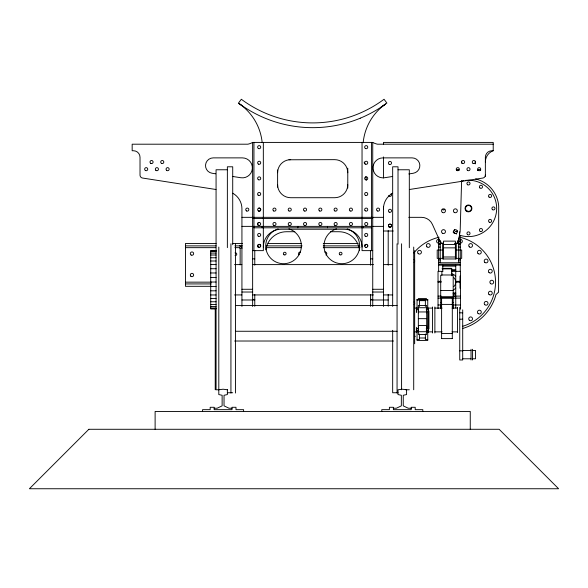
<?xml version="1.0" encoding="UTF-8"?>
<svg xmlns="http://www.w3.org/2000/svg" width="588" height="588" viewBox="0 0 588 588"><rect width="100%" height="100%" fill="white"/><g stroke="black" fill="none" stroke-linecap="round" stroke-linejoin="round"><path stroke-width="0.88" d="M416.569 328.383L416.569 331.867L416.569 327.325M416.569 311.566L416.569 308.083L416.569 312.64M418.347 307.686L418.347 331.72L426.675 331.72L426.675 305.466L418.347 305.466L418.347 307.73L426.675 307.73M428.461 331.867L428.461 308.083L428.343 332.382M461.609 180.781L460.154 231.606L457.89 243.498L454.803 243.498M367.698 246.276L367.698 245.475L367.544 246.651M257.838 245.108L258.073 246.967L259.573 247.372L258.771 247.372M260.719 245.88A1.544 1.544 0 0 1 258.404 247.217A1.544 1.544 0 0 1 258.404 244.542A1.544 1.544 0 0 1 260.719 245.88L260.513 246.651L260.271 244.784L258.771 244.387M364.656 245.88L365.427 244.542L366.978 244.542L366.206 244.329M257.684 245.475L257.684 246.276M457.773 243.263L459.559 236.361L459.559 231.797M364.707 245.475L365.802 244.387M460.007 288.245L460.007 276.051M455.751 288.076L455.59 288.289A8.68 8.68 0 0 1 453.789 289.671M381.046 107.156L386.889 103.062L384.045 99.254L382.935 100.078A119.518 119.518 0 0 1 242.44 100.078L241.337 99.254L238.493 103.062L242.3 105.803A124.274 124.274 0 0 0 265.129 118.203L268.15 119.408A124.274 124.274 0 0 0 357.225 119.408L360.246 118.203M392.63 176.474L384.537 177.738A9.989 9.989 0 0 1 373.035 168.638A9.989 9.989 0 0 1 382.994 157.878L412.129 157.878A7.732 7.732 0 0 1 419.832 165.007A7.732 7.732 0 0 1 413.32 173.247L408.822 173.945M409.38 189.505L482.851 178.039A2.969 2.969 0 0 0 485.365 175.099M258.771 208.115L259.176 208.064A1.544 1.544 0 0 1 260.697 209.607A1.544 1.544 0 0 1 259.161 211.151L258.771 211.099M366.206 247.423L366.603 247.372M218.802 389.77L223.08 389.212L227.365 389.77M277.609 172.74A13.083 13.083 0 0 1 288.98 159.774L290.685 159.657M288.98 159.774L334.69 159.657A13.083 13.083 0 0 1 347.773 172.74M215.972 189.498L142.531 178.039A2.969 2.969 0 0 1 140.017 175.099L140.017 157.283A6.542 6.542 0 0 0 133.476 150.741L132.168 150.741L132.168 144.2L247.879 144.2A17.838 17.838 0 0 0 252.634 142.414L372.741 142.414A17.838 17.838 0 0 0 377.503 144.2L493.214 144.2M383.45 144.244L383.45 142.414L493.214 142.414L493.214 150.741L491.906 150.741A6.542 6.542 0 0 0 485.365 157.283L485.365 176.312M227.365 169.77L216.068 169.77L216.068 389.77L218.67 389.77M398.017 169.77L409.314 169.77L409.314 247.702M241.933 217.339L383.45 217.339M408.778 217.339L421.545 217.339A11.892 11.892 0 0 1 432.386 224.351L441.007 243.498L443.323 243.498M252.634 218.523L372.741 218.523M241.933 226.373L252.634 226.373M372.741 226.373L383.45 226.373M383.45 231.011L393.291 231.011M294.786 231.723L286.525 231.723A20.808 20.808 0 0 0 265.894 249.819M330.588 231.723L338.85 231.723A20.808 20.808 0 0 1 359.584 250.731M438.626 240.882L440.427 240.882M457.567 240.882L460.272 240.882M457.773 241.124L458.324 241.124M438.626 241.477L440.427 241.477M457.567 241.477L460.272 241.477M438.626 243.263L443.352 243.263M454.803 243.263L460.272 243.263M216.105 243.498L185.441 243.498L185.441 286.312L211.166 286.312M232.297 243.498L242.403 243.498M268.128 243.498L301.225 243.498M323.253 243.498L358.166 243.498M443.499 244.454L455.391 244.454M438.626 244.689L440.228 244.689M458.662 244.689L460.272 244.689M185.441 245.88L216.105 245.88M234.877 245.88L242.403 245.88M266.291 245.88L302.122 245.88M323.253 245.88L359.084 245.88M438.626 247.07L440.228 247.07M458.662 247.07L460.272 247.07M185.441 247.658L215.759 247.658M234.877 247.658L240.147 247.658L240.147 264.909M266.291 247.658L301.203 247.658M323.253 247.658L360.003 247.658M443.499 247.857L455.391 247.857M442.668 250.04L437.2 250.04L437.2 258.367L442.646 258.367M456.229 250.04L461.698 250.04L461.698 258.367L456.251 258.367M216.068 250.635L210.717 250.635L210.717 308.906L216.068 308.906M252.634 250.635L263.336 250.635L263.336 142.414M372.741 250.635L362.039 250.635L362.039 142.414M210.717 250.929L216.068 250.929M210.717 251.532L216.068 251.532M210.717 253.083L216.068 253.083M210.717 255.016L216.068 255.016M443.499 256.993L455.391 256.993M210.717 257.772L216.068 257.772M252.634 258.845L254.773 258.845M370.602 258.845L372.741 258.845M438.626 259.911L440.228 259.911M458.662 259.911L460.272 259.911M210.717 260.991L216.068 260.991M438.626 262.292L440.228 262.292M458.662 262.292L460.272 262.292M438.626 264.188L460.272 264.188M210.717 264.578L216.068 264.578M234.538 264.607L241.852 264.607M252.825 264.607L373.468 264.607M383.523 264.607L392.666 264.607M438.626 265.151L460.272 265.151M442.786 266.129L455.751 266.129M442.191 268.341L451.709 268.341L451.709 271.957M210.717 268.723L216.068 268.723M442.191 268.87L451.709 268.87M451.43 269.694L455.751 269.694M451.43 270.62L455.751 270.62M442.786 271.325L438.031 271.325L438.031 308.59M451.43 271.325L460.507 271.325L460.507 309.141M451.709 271.575L452.003 275.86M210.717 272.972L216.068 272.972M441.897 274.986L452.003 274.986M452.003 275.235L453.194 275.235L453.194 308.678M210.717 277.514L216.068 277.514M438.031 281.329L441.206 281.329M455.751 281.329L460.507 281.329M210.717 282.027L216.068 282.027M185.441 282.152L211.166 282.152M438.031 282.152L441.206 282.152M455.751 282.152L460.507 282.152M185.441 283.93L211.166 283.93M210.717 286.569L216.068 286.569M241.933 289.281L252.634 289.281M372.741 289.281L383.45 289.281M440.706 290.56L453.194 290.56M210.717 290.817L216.068 290.817M241.933 292.023L252.634 292.023M372.741 292.023L383.45 292.023M453.157 292.971L455.751 292.971M453.157 293.802L455.751 293.802M453.157 294.044L455.751 294.044M210.717 294.963L216.068 294.963M234.538 294.933L241.852 294.933M252.825 294.933L373.468 294.933M383.523 294.933L392.666 294.933M438.031 296.102L441.206 296.102M453.157 296.102L460.507 296.102M453.157 296.176L455.751 296.176M441.603 297.161L452.304 297.161M438.031 298.116L441.206 298.116M453.157 298.116L460.507 298.116M441.603 298.292L452.304 298.292M210.717 298.55L216.068 298.55M418.23 298.572L426.557 298.572M252.634 299.395L254.773 299.395M370.602 299.395L372.741 299.395M417.039 299.468L427.748 299.468M241.933 299.99L254.773 299.99M370.602 299.99L388.205 299.99M417.039 300.064L427.748 300.064M419.42 300.659L425.367 300.659M210.717 301.769L216.068 301.769M440.706 302.607L441.603 302.607M452.304 302.607L453.194 302.607M441.603 304.4L452.304 304.4M210.717 304.525L216.068 304.525M438.031 304.981L441.206 304.981M453.157 304.981L460.507 304.981M235.45 305.576L397.062 305.576M440.706 306.12L441.603 306.12M452.304 306.12L453.194 306.12M210.717 306.458L216.068 306.458M210.717 308.009L216.068 308.009M414.665 308.083L417.34 308.083M427.153 308.083L432.503 308.083M434.877 308.083L442.11 308.083M452.054 308.083L457.479 308.083M210.717 308.619L216.068 308.612M416.569 309.678L418.053 309.678M426.226 309.678L428.461 309.678M418.347 311.949L426.675 311.949M459.735 312.831L462.705 312.831M418.347 318.667L426.675 318.667M459.735 319.188L462.705 319.188M418.347 325.48L426.675 325.48M416.569 328.516L418.053 328.516M426.226 328.516L428.461 328.516M416.569 330.272L418.053 330.272M426.226 330.272L428.461 330.272M235.45 331.264L397.062 331.264M414.665 331.867L417.34 331.867M427.153 331.867L432.503 331.867M434.877 331.867L442.11 331.867M452.054 331.867L457.479 331.867M441.603 333.55L452.304 333.55M419.42 337.99L425.367 337.99M441.603 338.607L452.304 338.607M417.039 339.511L419.42 339.511L419.42 334.013M427.748 339.511L425.367 339.511L425.367 334.006M234.634 341.018L393.497 341.018M462.705 350.455L471.032 350.455M472.576 350.455L475.552 350.455L475.552 358.783L472.576 358.783M459.735 350.838L462.705 350.838M462.705 358.783L471.032 358.783M405.838 389.77L409.314 389.77M227.365 392.747L232.716 392.747M398.017 392.747L392.666 392.747L392.666 330.309M214.164 408.234L217.134 408.234L222.132 405.86L222.132 395.276L218.802 394.563L218.802 247.07M232.003 408.234L229.026 408.234L224.035 405.86L224.035 395.276L227.365 394.563L227.365 389.668M393.379 408.234L396.349 408.234L401.347 405.86L401.347 395.276L398.017 394.563L398.017 389.77L402.295 389.212L406.58 389.77L406.58 394.563L403.25 395.276L403.25 405.86L408.241 408.234L411.218 408.234M239.434 247.658L240.147 248.379M259.176 244.329L259.947 244.542M215.656 173.805L212.055 173.247A7.732 7.732 0 0 1 205.543 165.007A7.732 7.732 0 0 1 213.246 157.878L242.381 157.878A9.989 9.989 0 0 1 252.34 168.638A9.989 9.989 0 0 1 240.837 177.738L232.745 176.474M242.3 105.803L238.654 103.363A53.515 53.515 0 0 1 262.174 142.605M258.404 247.217L257.838 246.651M455.751 276.228L455.59 276.007A8.68 8.68 0 0 0 451.694 273.765M260.271 244.784L260.668 245.475M440.574 241.124L441.125 243.263M364.222 162.045L364.435 163.854M365.898 176.547L366.317 180.171M475.317 161.2L475.317 163.868M472.576 349.272L472.576 359.974M471.032 349.272L471.032 359.974M470.26 429.284L470.26 411.446L155.114 411.446L155.114 429.284M462.705 309.869L462.705 359.974L459.735 359.974L459.735 307.487M461.639 161.2L461.639 162.979M460.272 235.531L460.272 271.325M458.662 243.263L458.662 262.762L440.228 262.762L440.228 243.263M457.479 307.487L457.479 332.463M456.288 243.167L456.288 258.963L442.61 258.963L442.61 243.167M455.751 265.144L455.751 307.928M455.391 258.963L455.391 241.124L443.499 241.124L443.499 258.963M452.304 338.622L452.304 296.962L441.603 296.962L441.603 338.622M442.786 265.144L442.786 271.465M441.897 271.575L441.897 275.235L440.706 275.235L440.706 308.678M438.626 237.207L438.626 271.325M434.877 306.958L434.877 332.992M432.503 306.958L432.503 332.992M428.931 311.059L428.931 328.89M427.748 299.476L427.748 308.715M427.748 311.059L427.748 328.89M427.748 331.25L427.748 340.496L417.039 340.496L417.039 331.25M426.675 310.464L426.675 312.838M426.675 326.083L426.675 326.516M426.675 327.112L426.675 334.484L418.347 334.484L418.347 327.112M425.367 300.064L425.367 306.488M422.809 411.446L422.809 409.667L415.201 409.667L415.201 407.286L411.218 407.286L411.218 409.667L393.379 409.667L393.379 407.286L389.396 407.286L389.396 409.667L381.781 409.667L381.781 411.446M419.42 300.064L419.42 306.488M418.347 310.464L418.347 312.838M417.039 299.476L417.039 308.715M416.451 331.977L416.451 332.382M415.128 336.204L415.128 336.593M414.665 250.635L414.665 343.76M413.709 247.07L413.709 389.77M401.582 243.792L401.582 389.77M398.017 244.174L398.017 166.794L392.666 166.794L392.666 306.377M397.062 243.792L397.062 393.049M388.205 230.614L388.205 265.239M388.205 294.485L388.205 306.245M383.45 156.915L383.45 178.039M383.45 206.351L383.45 306.444M372.741 142.414L372.741 306.444M371.432 142.414L371.432 250.635M370.602 250.576L370.602 265.195M370.602 294.426L370.602 306.304M363.23 226.373L363.23 227.799M347.773 168.175L347.773 188.079M327.553 226.373L327.553 227.799M297.822 226.373L297.822 227.799M277.609 169.983L277.609 187.175M262.145 226.373L262.145 227.799M254.773 250.576L254.773 265.195M254.773 294.426L254.773 306.304M253.942 142.414L253.942 250.635M252.634 142.414L252.634 306.444M243.594 411.446L243.594 409.667L235.986 409.667L235.986 407.286L232.003 407.286L232.003 409.667L214.164 409.667L214.164 407.286L210.181 407.286L210.181 409.667L202.566 409.667L202.566 411.446M241.933 306.444L241.933 208.821A17.838 17.838 0 0 0 232.782 193.246M235.45 243.792L235.45 393.049M232.716 244.748L232.716 166.794L227.365 166.794L227.365 247.644M230.93 243.792L230.93 393.049M215.23 308.399L215.23 389.77M391.079 193.768A1.544 1.544 0 0 1 390.932 196.091A1.544 1.544 0 0 1 388.646 195.635M485.365 161.928A11.892 11.892 0 0 1 493.214 150.741M477.684 170.557A1.544 1.544 0 0 1 480.675 170.557M456.435 170.182A1.544 1.544 0 0 1 459.11 170.182M259.198 225.535A1.544 1.544 0 0 1 257.669 223.999A1.544 1.544 0 0 1 259.198 222.455M347.773 184.632A13.083 13.083 0 0 1 334.69 197.715L290.685 197.715A13.083 13.083 0 0 1 277.609 184.632M383.45 208.821A17.838 17.838 0 0 1 392.593 193.246M362.039 247.07A17.838 17.838 0 0 0 344.2 229.232L281.174 229.232A17.838 17.838 0 0 0 263.336 247.07M324.745 252.002A1.668 1.668 0 0 1 326.009 255.052M299.027 254.788A1.668 1.668 0 0 1 300.63 252.002M235.038 252.884A1.367 1.367 0 0 1 236.758 254.2A1.367 1.367 0 0 1 235.038 255.523M360.246 118.188A123.759 123.759 0 0 0 385.559 104.054A53.515 53.515 0 0 0 363.163 142.766M288.914 228.864A17.838 17.838 0 0 1 298.013 256.317A17.838 17.838 0 0 1 269.091 256.317A17.838 17.838 0 0 1 278.19 228.864M347.185 228.864A17.838 17.838 0 0 1 356.284 256.317A17.838 17.838 0 0 1 327.362 256.317A17.838 17.838 0 0 1 336.468 228.864M239.434 245.88A2.499 2.499 0 0 1 241.933 248.379M462.771 328.435A48.165 48.165 0 0 0 495.971 294.617L498.58 292.155L498.697 205.954A30.326 30.326 0 0 0 475.641 178.95M453.907 277.69A6.306 6.306 0 0 1 453.907 286.606M465.108 180.435A28.187 28.187 0 0 1 496.522 211.188A28.187 28.187 0 0 1 459.698 235.2M456.655 234.002A28.187 28.187 0 0 1 453.061 232.017M461.088 181.222A28.187 28.187 0 0 1 463.498 180.678M457.324 230.819A1.544 1.544 0 0 1 454.495 229.643M444.844 209.188A1.544 1.544 0 0 1 442.161 209.188M439.023 243.079A1.904 1.904 0 0 1 436.59 241.3A1.904 1.904 0 0 1 438.942 239.404M459.875 239.426A1.904 1.904 0 0 1 462.308 241.212A1.904 1.904 0 0 1 459.956 243.101M460.33 237.368A46.084 46.084 0 0 1 462.411 326.369M413.812 252.928A46.084 46.084 0 0 1 438.986 237.273M414.099 259.609A1.904 1.904 0 0 1 414.158 262.299M414.099 301.945A1.904 1.904 0 0 1 414.158 304.635M88.862 429.284L29.4 488.746L558.6 488.746L499.139 429.284L88.862 429.284M371.557 226.373L253.825 226.373L253.825 227.799L371.557 227.799L371.557 226.373M442.521 212.496A1.962 1.962 0 0 0 445.461 210.798A1.962 1.962 0 0 0 442.521 209.1A1.962 1.962 0 0 0 442.521 212.496M389.035 226.88A1.544 1.544 0 0 0 391.52 225.88A1.544 1.544 0 0 0 389.41 224.226A1.544 1.544 0 0 0 389.035 226.88M442.521 233.304A1.962 1.962 0 0 0 445.461 231.606A1.962 1.962 0 0 0 442.521 229.908A1.962 1.962 0 0 0 442.521 233.304M454.201 212.356A1.962 1.962 0 0 0 457.339 211.055A1.962 1.962 0 0 0 454.642 208.983A1.962 1.962 0 0 0 454.201 212.356M454.164 233.135A1.962 1.962 0 0 0 457.332 231.907A1.962 1.962 0 0 0 454.686 229.776A1.962 1.962 0 0 0 454.164 233.135M389.212 212.136A1.544 1.544 0 0 0 391.535 210.798A1.544 1.544 0 0 0 389.212 209.46A1.544 1.544 0 0 0 389.212 212.136M389.212 164.331A1.544 1.544 0 0 0 391.535 162.986A1.544 1.544 0 0 0 389.212 161.649A1.544 1.544 0 0 0 389.212 164.331M388.903 226.748A1.536 1.536 0 0 0 391.468 226.057A1.536 1.536 0 0 0 389.587 224.182A1.536 1.536 0 0 0 388.903 226.748M473.053 163.376A1.544 1.544 0 0 0 475.376 162.038A1.544 1.544 0 0 0 473.053 160.7A1.544 1.544 0 0 0 473.053 163.376M166.514 170.27A1.544 1.544 0 0 0 169.101 169.572A1.544 1.544 0 0 0 167.205 167.683A1.544 1.544 0 0 0 166.514 170.27M365.427 179.73A1.544 1.544 0 0 0 367.75 178.392A1.544 1.544 0 0 0 365.427 177.054A1.544 1.544 0 0 0 365.427 179.73M365.427 164.118A1.544 1.544 0 0 0 367.75 162.78A1.544 1.544 0 0 0 365.427 161.443A1.544 1.544 0 0 0 365.427 164.118M365.427 195.341A1.544 1.544 0 0 0 367.75 193.996A1.544 1.544 0 0 0 365.427 192.658A1.544 1.544 0 0 0 365.427 195.341M334.844 210.945A1.544 1.544 0 0 0 337.159 209.607A1.544 1.544 0 0 0 334.844 208.27A1.544 1.544 0 0 0 334.844 210.945M155.805 170.27A1.544 1.544 0 0 0 158.392 169.572A1.544 1.544 0 0 0 156.504 167.683A1.544 1.544 0 0 0 155.805 170.27M145.427 170.513A1.544 1.544 0 0 0 147.742 169.175A1.544 1.544 0 0 0 145.427 167.837A1.544 1.544 0 0 0 145.427 170.513M161.48 163.376A1.544 1.544 0 0 0 163.802 162.038A1.544 1.544 0 0 0 161.48 160.7A1.544 1.544 0 0 0 161.48 163.376M150.778 163.376A1.544 1.544 0 0 0 153.093 162.038A1.544 1.544 0 0 0 150.778 160.7A1.544 1.544 0 0 0 150.778 163.376M273.707 225.336A1.544 1.544 0 0 0 276.022 223.999A1.544 1.544 0 0 0 273.707 222.661A1.544 1.544 0 0 0 273.707 225.336M304.29 225.336A1.544 1.544 0 0 0 306.613 223.999A1.544 1.544 0 0 0 304.29 222.661A1.544 1.544 0 0 0 304.29 225.336M289.002 225.336A1.544 1.544 0 0 0 291.317 223.999A1.544 1.544 0 0 0 289.002 222.661A1.544 1.544 0 0 0 289.002 225.336M334.881 225.336A1.544 1.544 0 0 0 337.196 223.999A1.544 1.544 0 0 0 334.881 222.661A1.544 1.544 0 0 0 334.881 225.336M319.585 225.336A1.544 1.544 0 0 0 321.908 223.999A1.544 1.544 0 0 0 319.585 222.661A1.544 1.544 0 0 0 319.585 225.336M365.427 247.217A1.544 1.544 0 0 0 367.75 245.88A1.544 1.544 0 0 0 365.427 244.542A1.544 1.544 0 0 0 365.427 247.217M319.549 210.945A1.544 1.544 0 0 0 321.871 209.607A1.544 1.544 0 0 0 319.549 208.27A1.544 1.544 0 0 0 319.549 210.945M304.261 210.945A1.544 1.544 0 0 0 306.576 209.607A1.544 1.544 0 0 0 304.261 208.27A1.544 1.544 0 0 0 304.261 210.945M273.67 210.945A1.544 1.544 0 0 0 275.993 209.607A1.544 1.544 0 0 0 273.67 208.27A1.544 1.544 0 0 0 273.67 210.945M288.965 210.945A1.544 1.544 0 0 0 291.281 209.607A1.544 1.544 0 0 0 288.965 208.27A1.544 1.544 0 0 0 288.965 210.945M258.404 210.945A1.544 1.544 0 0 0 260.719 209.607A1.544 1.544 0 0 0 258.404 208.27A1.544 1.544 0 0 0 258.404 210.945M365.464 225.336A1.544 1.544 0 0 0 367.787 223.999A1.544 1.544 0 0 0 365.464 222.661A1.544 1.544 0 0 0 365.464 225.336M258.242 225.255A1.544 1.544 0 0 0 260.675 224.146A1.544 1.544 0 0 0 258.5 222.587A1.544 1.544 0 0 0 258.242 225.255M350.139 210.945A1.544 1.544 0 0 0 352.455 209.607A1.544 1.544 0 0 0 350.139 208.27A1.544 1.544 0 0 0 350.139 210.945M258.404 148.514A1.544 1.544 0 0 0 260.719 147.176A1.544 1.544 0 0 0 258.404 145.831A1.544 1.544 0 0 0 258.404 148.514M258.404 164.118A1.544 1.544 0 0 0 260.719 162.78A1.544 1.544 0 0 0 258.404 161.443A1.544 1.544 0 0 0 258.404 164.118M258.081 195.091A1.544 1.544 0 0 0 260.668 194.4A1.544 1.544 0 0 0 258.771 192.504A1.544 1.544 0 0 0 258.081 195.091M258.272 236.192A1.544 1.544 0 0 0 260.712 235.09A1.544 1.544 0 0 0 258.536 233.532A1.544 1.544 0 0 0 258.272 236.192M365.427 148.514A1.544 1.544 0 0 0 367.75 147.176A1.544 1.544 0 0 0 365.427 145.831A1.544 1.544 0 0 0 365.427 148.514M350.169 225.336A1.544 1.544 0 0 0 352.491 223.999A1.544 1.544 0 0 0 350.169 222.661A1.544 1.544 0 0 0 350.169 225.336M462.028 163.133A1.544 1.544 0 0 0 464.616 162.435A1.544 1.544 0 0 0 462.727 160.546A1.544 1.544 0 0 0 462.028 163.133M478.088 170.27A1.544 1.544 0 0 0 480.675 169.572A1.544 1.544 0 0 0 478.779 167.683A1.544 1.544 0 0 0 478.088 170.27M467.379 170.27A1.544 1.544 0 0 0 469.966 169.572A1.544 1.544 0 0 0 468.077 167.683A1.544 1.544 0 0 0 467.379 170.27M457.001 170.513A1.544 1.544 0 0 0 459.316 169.175A1.544 1.544 0 0 0 457.001 167.837A1.544 1.544 0 0 0 457.001 170.513M365.221 236.133A1.544 1.544 0 0 0 367.728 235.193A1.544 1.544 0 0 0 365.662 233.487A1.544 1.544 0 0 0 365.221 236.133M365.111 210.702A1.544 1.544 0 0 0 367.698 210.004A1.544 1.544 0 0 0 365.802 208.115A1.544 1.544 0 0 0 365.111 210.702M377.32 210.945A1.544 1.544 0 0 0 379.642 209.607A1.544 1.544 0 0 0 377.32 208.27A1.544 1.544 0 0 0 377.32 210.945M246.512 210.945A1.544 1.544 0 0 0 248.827 209.607A1.544 1.544 0 0 0 246.512 208.27A1.544 1.544 0 0 0 246.512 210.945M258.404 179.73A1.544 1.544 0 0 0 260.719 178.392A1.544 1.544 0 0 0 258.404 177.054A1.544 1.544 0 0 0 258.404 179.73M191.151 255.052A1.668 1.668 0 0 0 193.65 253.604A1.668 1.668 0 0 0 191.151 252.164A1.668 1.668 0 0 0 191.151 255.052M190.806 276.191A1.668 1.668 0 0 0 193.592 275.441A1.668 1.668 0 0 0 191.556 273.405A1.668 1.668 0 0 0 190.806 276.191M339.952 254.795A1.367 1.367 0 0 0 342.003 253.604A1.367 1.367 0 0 0 339.952 252.421A1.367 1.367 0 0 0 339.952 254.795M284.055 254.795A1.367 1.367 0 0 0 286.106 253.604A1.367 1.367 0 0 0 284.055 252.421A1.367 1.367 0 0 0 284.055 254.795M466.99 210.989A2.969 2.969 0 0 0 471.451 208.417A2.969 2.969 0 0 0 466.99 205.844A2.969 2.969 0 0 0 466.99 210.989M467.703 184.786A1.544 1.544 0 0 0 470.025 183.441A1.544 1.544 0 0 0 467.703 182.104A1.544 1.544 0 0 0 467.703 184.786M466.196 211.004A3.447 3.447 0 0 0 471.855 209.093A3.447 3.447 0 0 0 467.372 205.153A3.447 3.447 0 0 0 466.196 211.004M479.867 187.881A1.544 1.544 0 0 0 482.454 187.19A1.544 1.544 0 0 0 480.565 185.293A1.544 1.544 0 0 0 479.867 187.881M489.01 197.024A1.544 1.544 0 0 0 491.597 196.333A1.544 1.544 0 0 0 489.701 194.437A1.544 1.544 0 0 0 489.01 197.024M492.678 209.754A1.544 1.544 0 0 0 494.993 208.417A1.544 1.544 0 0 0 492.678 207.079A1.544 1.544 0 0 0 492.678 209.754M489.334 222.242A1.544 1.544 0 0 0 491.649 220.904A1.544 1.544 0 0 0 489.334 219.567A1.544 1.544 0 0 0 489.334 222.242M480.19 231.385A1.544 1.544 0 0 0 482.505 230.048A1.544 1.544 0 0 0 480.19 228.71A1.544 1.544 0 0 0 480.19 231.385M467.379 234.487A1.544 1.544 0 0 0 469.966 233.789A1.544 1.544 0 0 0 468.077 231.9A1.544 1.544 0 0 0 467.379 234.487M490.465 283.526A1.904 1.904 0 0 0 493.633 282.6A1.904 1.904 0 0 0 491.252 280.322A1.904 1.904 0 0 0 490.465 283.526M484.799 262.358A1.904 1.904 0 0 0 487.959 261.432A1.904 1.904 0 0 0 485.578 259.154A1.904 1.904 0 0 0 484.799 262.358M478.066 253.59A1.904 1.904 0 0 0 481.234 252.664A1.904 1.904 0 0 0 478.852 250.385A1.904 1.904 0 0 0 478.066 253.59M489.025 272.567A1.904 1.904 0 0 0 492.193 271.641A1.904 1.904 0 0 0 489.811 269.363A1.904 1.904 0 0 0 489.025 272.567M489.025 294.478A1.904 1.904 0 0 0 492.193 293.559A1.904 1.904 0 0 0 489.811 291.281A1.904 1.904 0 0 0 489.025 294.478M484.799 304.694A1.904 1.904 0 0 0 487.959 303.768A1.904 1.904 0 0 0 485.578 301.49A1.904 1.904 0 0 0 484.799 304.694M478.066 313.463A1.904 1.904 0 0 0 481.234 312.537A1.904 1.904 0 0 0 478.852 310.258A1.904 1.904 0 0 0 478.066 313.463M418.193 253.59A1.904 1.904 0 0 0 421.361 252.664A1.904 1.904 0 0 0 418.979 250.385A1.904 1.904 0 0 0 418.193 253.59M426.962 246.857A1.904 1.904 0 0 0 430.129 245.938A1.904 1.904 0 0 0 427.748 243.66A1.904 1.904 0 0 0 426.962 246.857M469.298 246.857A1.904 1.904 0 0 0 472.465 245.938A1.904 1.904 0 0 0 470.084 243.66A1.904 1.904 0 0 0 469.298 246.857M469.298 320.188A1.904 1.904 0 0 0 472.465 319.262A1.904 1.904 0 0 0 470.084 316.983A1.904 1.904 0 0 0 469.298 320.188"/></g></svg>
